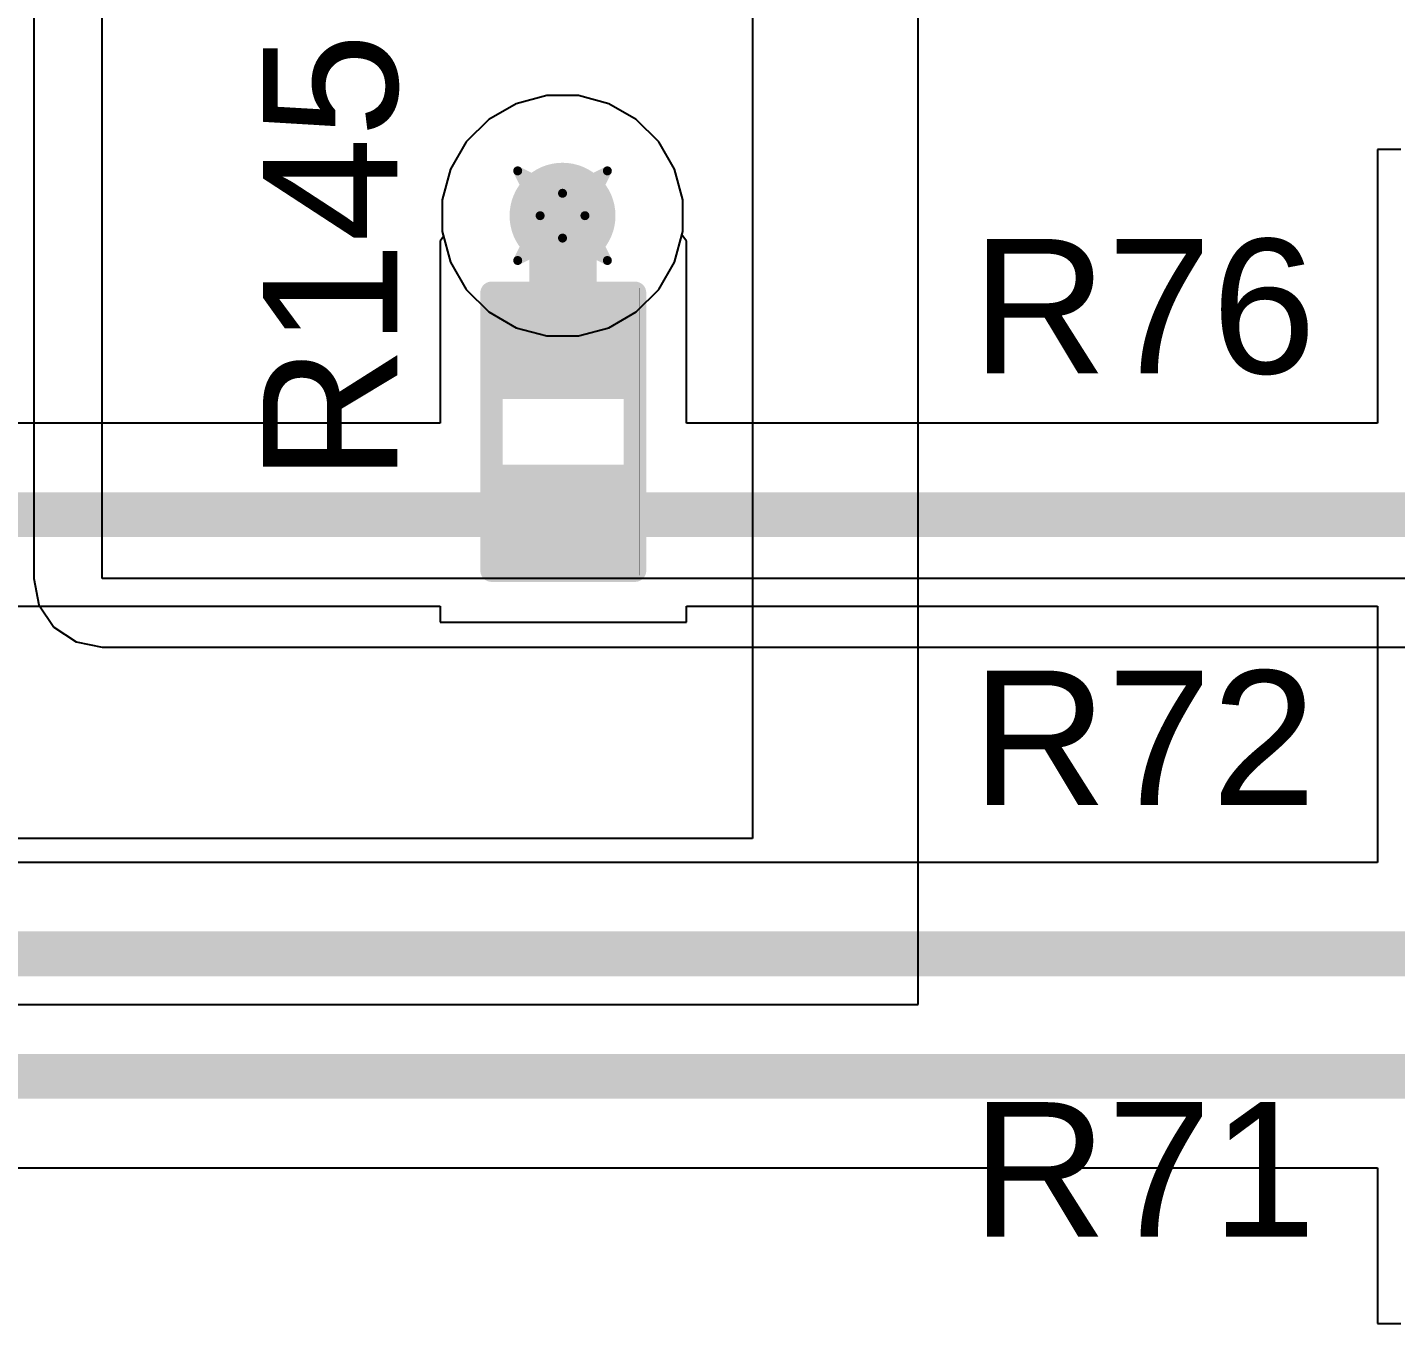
# Model space of a CAD drawing. Header units: inches. Extents: x -36 to 349, y -11 to 240.
# Drawn here: x 157.8 to 165.55, y 45.79 to 53.14 of the extents above; entities that cross this region are included whole.
import ezdxf

# ---------------------------------------------------------------- set-up
doc = ezdxf.new("R2010")
doc.units = ezdxf.units.IN
for name, color, linetype in [('Bottom Layer', 5, 'Continuous'), ('Drill Drawing', 1, 'Continuous'), ('Layer 1', 16, 'Continuous'), ('Layer 2', 76, 'Continuous'), ('Top Layer', 1, 'Continuous'), ('Top Overlay', 2, 'Continuous'), ('Top Paste', 8, 'Continuous'), ('Top Solder', 216, 'Continuous'), ('Via Holes', 16, 'Continuous')]:
    doc.layers.add(name, color=color, linetype=linetype)
doc.styles.add('Arial', font='', dxfattribs={"height": 0.2})
doc.styles.get('Arial').set_extended_font_data('Arial')

# ---------------------------------------------------------------- blocks, each defined once
blk = doc.blocks.new('R___0402_13')
at = {"layer": 'Top Layer'}
for points in [[(-0.6985, -0.3175), (-0.6985, 0.3175), (-0.2413, 0.3175), (-0.2413, -0.3175)], [(0.2413, -0.3175), (0.2413, 0.3175), (0.6985, 0.3175), (0.6985, -0.3175)]]:
    blk.add_hatch(color=1, dxfattribs=at).paths.add_polyline_path(points)
at = {"layer": 'Top Paste'}
for points in [[(-0.6985, -0.3175), (-0.6985, 0.3175), (-0.2413, 0.3175), (-0.2413, -0.3175)], [(0.2413, -0.3175), (0.2413, 0.3175), (0.6985, 0.3175), (0.6985, -0.3175)]]:
    blk.add_hatch(color=8, dxfattribs=at).paths.add_polyline_path(points)
at = {"layer": 'Top Solder'}
for points in [[(-0.7535, -0.3725), (-0.7535, 0.3725), (-0.1863, 0.3725), (-0.1863, -0.3725)], [(0.1863, -0.3725), (0.1863, 0.3725), (0.7535, 0.3725), (0.7535, -0.3725)]]:
    blk.add_hatch(color=216, dxfattribs=at).paths.add_polyline_path(points)
at = {"layer": 'Top Overlay'}
for points in [[(-0.7874, 0.4064, 0.127, 0.127, 0), (0.7874, 0.4064, 0.127, 0.127, 0)], [(-0.7874, 0.4064, 0.127, 0.127, 0), (-0.7874, -0.4064, 0.127, 0.127, 0)], [(0.7874, 0.4064, 0.127, 0.127, 0), (0.7874, -0.4064, 0.127, 0.127, 0)], [(-0.7874, -0.4064, 0.127, 0.127, 0), (0.7874, -0.4064, 0.127, 0.127, 0)], [(-0.8128, -0.4318, 0.00323, 0.00323, 0), (0.8128, -0.4318, 0.00323, 0.00323, 0)]]:
    blk.add_lwpolyline(points, format="xyseb", dxfattribs=at)
for points in [[(-0.8191, 0.4064, 0.0635, 0.0635, 1), (-0.7556, 0.4064, 0.0635, 0.0635, 1)], [(-0.8191, 0.4064, 0.0635, 0.0635, 1), (-0.7556, 0.4064, 0.0635, 0.0635, 1)], [(0.7556, 0.4064, 0.0635, 0.0635, 1), (0.8191, 0.4064, 0.0635, 0.0635, 1)], [(0.7556, 0.4064, 0.0635, 0.0635, 1), (0.8191, 0.4064, 0.0635, 0.0635, 1)], [(-0.8191, -0.4064, 0.0635, 0.0635, 1), (-0.7556, -0.4064, 0.0635, 0.0635, 1)], [(-0.8191, -0.4064, 0.0635, 0.0635, 1), (-0.7556, -0.4064, 0.0635, 0.0635, 1)], [(0.7556, -0.4064, 0.0635, 0.0635, 1), (0.8191, -0.4064, 0.0635, 0.0635, 1)], [(0.7556, -0.4064, 0.0635, 0.0635, 1), (0.8191, -0.4064, 0.0635, 0.0635, 1)], [(-0.8136, -0.4318, 0.00161, 0.00161, 1), (-0.812, -0.4318, 0.00161, 0.00161, 1)], [(0.812, -0.4318, 0.00161, 0.00161, 1), (0.8136, -0.4318, 0.00161, 0.00161, 1)]]:
    blk.add_lwpolyline(points, format="xyseb", close=True, dxfattribs=at)

msp = doc.modelspace()

# ---------------------------------------------------------------- hatches: boundary and pattern name
at = {"layer": 'Bottom Layer'}
h = msp.add_hatch(color=5, dxfattribs=at)
edge = h.paths.add_edge_path()
edge.add_arc((160.8329, 52.0692), 0.3, 0, 360)
at = {"layer": 'Layer 1'}
h = msp.add_hatch(color=16, dxfattribs=at)
edge = h.paths.add_edge_path()
edge.add_arc((160.8329, 52.0692), 0.3, 0, 360)
at = {"layer": 'Layer 2'}
h = msp.add_hatch(color=76, dxfattribs=at)
edge = h.paths.add_edge_path()
edge.add_arc((160.8329, 52.0692), 0.3, 0, 360)
at = {"layer": 'Top Layer'}
h = msp.add_hatch(color=1, dxfattribs=at)
edge = h.paths.add_edge_path()
edge.add_arc((160.8329, 52.0692), 0.3, 0, 360)
at = {"layer": 'Via Holes'}
h = msp.add_hatch(color=7, dxfattribs=at)
edge = h.paths.add_edge_path()
edge.add_arc((160.8329, 52.0692), 0.15, 0, 360)

# ---------------------------------------------------------------- linework, layer by layer
at = {"layer": 'Bottom Layer'}
for p, q in [((157.8371, 57.3532), (157.8371, 50.0126)), ((158.2256, 50.0126), (158.2256, 57.3532)), ((157.8371, 50.0126), (157.8667, 49.8639)), ((166.942, 50.0126), (158.2256, 50.0126)), ((157.8667, 49.8639), (157.9509, 49.7379)), ((157.9509, 49.7379), (158.0769, 49.6537)), ((158.0769, 49.6537), (158.2256, 49.6241)), ((158.2256, 49.6241), (166.942, 49.6241))]:
    msp.add_line(p, q, dxfattribs=at)
at = {"layer": 'Drill Drawing'}
for points in [[(160.5789, 52.3232, 0.0508, 0.0508, 0), (160.8329, 52.1962, 0.0508, 0.0508, 0)], [(160.5789, 52.3232, 0.0508, 0.0508, 0), (160.7059, 52.0692, 0.0508, 0.0508, 0)], [(160.8329, 52.1962, 0.0508, 0.0508, 0), (161.0869, 52.3232, 0.0508, 0.0508, 0)], [(160.9599, 52.0692, 0.0508, 0.0508, 0), (161.0869, 52.3232, 0.0508, 0.0508, 0)], [(160.5789, 51.8152, 0.0508, 0.0508, 0), (160.7059, 52.0692, 0.0508, 0.0508, 0)], [(160.9599, 52.0692, 0.0508, 0.0508, 0), (161.0869, 51.8152, 0.0508, 0.0508, 0)], [(160.5789, 51.8152, 0.0508, 0.0508, 0), (160.8329, 51.9422, 0.0508, 0.0508, 0)], [(160.8329, 51.9422, 0.0508, 0.0508, 0), (161.0869, 51.8152, 0.0508, 0.0508, 0)]]:
    msp.add_lwpolyline(points, format="xyseb", dxfattribs=at)
for points in [[(160.5662, 52.3232, 0.0254, 0.0254, 1), (160.5916, 52.3232, 0.0254, 0.0254, 1)], [(160.5662, 52.3232, 0.0254, 0.0254, 1), (160.5916, 52.3232, 0.0254, 0.0254, 1)], [(161.0742, 52.3232, 0.0254, 0.0254, 1), (161.0996, 52.3232, 0.0254, 0.0254, 1)], [(161.0742, 52.3232, 0.0254, 0.0254, 1), (161.0996, 52.3232, 0.0254, 0.0254, 1)], [(160.8202, 52.1962, 0.0254, 0.0254, 1), (160.8456, 52.1962, 0.0254, 0.0254, 1)], [(160.8202, 52.1962, 0.0254, 0.0254, 1), (160.8456, 52.1962, 0.0254, 0.0254, 1)], [(160.6932, 52.0692, 0.0254, 0.0254, 1), (160.7186, 52.0692, 0.0254, 0.0254, 1)], [(160.6932, 52.0692, 0.0254, 0.0254, 1), (160.7186, 52.0692, 0.0254, 0.0254, 1)], [(160.9472, 52.0692, 0.0254, 0.0254, 1), (160.9726, 52.0692, 0.0254, 0.0254, 1)], [(160.9472, 52.0692, 0.0254, 0.0254, 1), (160.9726, 52.0692, 0.0254, 0.0254, 1)], [(160.8202, 51.9422, 0.0254, 0.0254, 1), (160.8456, 51.9422, 0.0254, 0.0254, 1)], [(160.8202, 51.9422, 0.0254, 0.0254, 1), (160.8456, 51.9422, 0.0254, 0.0254, 1)], [(160.5662, 51.8152, 0.0254, 0.0254, 1), (160.5916, 51.8152, 0.0254, 0.0254, 1)], [(160.5662, 51.8152, 0.0254, 0.0254, 1), (160.5916, 51.8152, 0.0254, 0.0254, 1)], [(161.0742, 51.8152, 0.0254, 0.0254, 1), (161.0996, 51.8152, 0.0254, 0.0254, 1)], [(161.0742, 51.8152, 0.0254, 0.0254, 1), (161.0996, 51.8152, 0.0254, 0.0254, 1)]]:
    msp.add_lwpolyline(points, format="xyseb", close=True, dxfattribs=at)
at = {"layer": 'Layer 1'}
for p, q in [((160.7432, 52.7502), (160.57, 52.7037)), ((160.9225, 52.7502), (160.7432, 52.7502)), ((161.0957, 52.7037), (160.9225, 52.7502)), ((160.57, 52.7037), (160.4147, 52.6141)), ((161.251, 52.6141), (161.0957, 52.7037)), ((160.4147, 52.6141), (160.2879, 52.4873)), ((161.3778, 52.4873), (161.251, 52.6141)), ((160.2879, 52.4873), (160.1983, 52.332)), ((161.4674, 52.332), (161.3778, 52.4873)), ((160.1983, 52.332), (160.1519, 52.1588)), ((161.5139, 52.1588), (161.4674, 52.332)), ((160.1519, 52.1588), (160.1519, 51.9795)), ((161.5139, 51.9795), (161.5139, 52.1588)), ((160.1519, 51.9795), (160.1983, 51.8063)), ((161.4674, 51.8063), (161.5139, 51.9795)), ((160.1983, 51.8063), (160.2879, 51.651)), ((161.3778, 51.651), (161.4674, 51.8063)), ((160.2879, 51.651), (160.4147, 51.5242)), ((161.251, 51.5242), (161.3778, 51.651)), ((160.4147, 51.5242), (160.57, 51.4346)), ((161.0957, 51.4346), (161.251, 51.5242)), ((160.57, 51.4346), (160.7432, 51.3882)), ((160.9225, 51.3882), (161.0957, 51.4346)), ((160.7432, 51.3882), (160.9225, 51.3882))]:
    msp.add_line(p, q, dxfattribs=at)
at = {"layer": 'Layer 2'}
for p, q in [((162.8484, 47.5996), (162.8484, 61.0362)), ((161.9086, 60.0456), (161.9086, 48.5394)), ((161.9086, 48.5394), (156.3342, 48.5394)), ((157.5457, 47.5996), (162.8484, 47.5996))]:
    msp.add_line(p, q, dxfattribs=at)
at = {"layer": 'Top Layer'}
for p, q in [((160.7432, 52.7502), (160.57, 52.7037)), ((160.9225, 52.7502), (160.7432, 52.7502)), ((161.0957, 52.7037), (160.9225, 52.7502)), ((160.57, 52.7037), (160.4147, 52.6141)), ((161.251, 52.6141), (161.0957, 52.7037)), ((160.4147, 52.6141), (160.2879, 52.4873)), ((161.3778, 52.4873), (161.251, 52.6141)), ((160.2879, 52.4873), (160.1983, 52.332)), ((161.4674, 52.332), (161.3778, 52.4873)), ((165.5817, 52.445), (165.4507, 52.445)), ((165.4507, 52.445), (165.4507, 50.8928)), ((160.1983, 52.332), (160.1519, 52.1588)), ((161.5139, 52.1588), (161.4674, 52.332)), ((160.1519, 52.1588), (160.1519, 51.9795)), ((161.5139, 51.9795), (161.5139, 52.1588)), ((160.1595, 51.9512), (160.1388, 51.9243)), ((160.1519, 51.9795), (160.1595, 51.9512)), ((161.5086, 51.9598), (161.5139, 51.9795)), ((161.5358, 51.9243), (161.5086, 51.9598)), ((160.1388, 51.9243), (160.1388, 51.9243)), ((160.1388, 51.9243), (160.1388, 50.8928)), ((161.5358, 50.8928), (161.5358, 51.9243)), ((161.5358, 51.9243), (161.5358, 51.9243)), ((160.1388, 50.8928), (155.9463, 50.8928)), ((165.4507, 50.8928), (161.5358, 50.8928)), ((156.1608, 49.8569), (160.1388, 49.8569)), ((160.1388, 49.8569), (160.1388, 49.7653)), ((161.5358, 49.7653), (161.5358, 49.8569)), ((161.5358, 49.8569), (165.4507, 49.8569)), ((165.4507, 49.8569), (165.4507, 48.4036)), ((160.1388, 49.7653), (161.5358, 49.7653)), ((165.4507, 48.4036), (156.5879, 48.4036)), ((157.1717, 46.6738), (165.4507, 46.6738)), ((165.4507, 46.6738), (165.4507, 45.7902)), ((165.4507, 45.7902), (165.5817, 45.7902))]:
    msp.add_line(p, q, dxfattribs=at)
for points in [[(160.8351, 51.3169, 0.381, 0.381, 0), (160.8351, 52.0669, 0.381, 0.381, 0)], [(155.9463, 50.3749, 0.254, 0.254, 0), (160.8373, 50.3749, 0.254, 0.254, 0)], [(160.8373, 50.3749, 0.254, 0.254, 0), (166.2127, 50.3749, 0.254, 0.254, 0)], [(156.1428, 47.8857, 0.254, 0.254, 0), (166.2127, 47.8857, 0.254, 0.254, 0)], [(156.7266, 47.1917, 0.254, 0.254, 0), (165.7017, 47.1917, 0.254, 0.254, 0)]]:
    msp.add_lwpolyline(points, format="xyseb", dxfattribs=at)
for points in [[(160.7398, 52.0669, 0.1905, 0.1905, 1), (160.9303, 52.0669, 0.1905, 0.1905, 1)], [(160.7398, 51.3169, 0.1905, 0.1905, 1), (160.9303, 51.3169, 0.1905, 0.1905, 1)], [(160.7738, 50.3749, 0.127, 0.127, 1), (160.9008, 50.3749, 0.127, 0.127, 1)], [(160.7738, 50.3749, 0.127, 0.127, 1), (160.9008, 50.3749, 0.127, 0.127, 1)]]:
    msp.add_lwpolyline(points, format="xyseb", close=True, dxfattribs=at)

# ---------------------------------------------------------------- block references
at = {"rotation": 90}
msp.add_blockref('R___0402_13', (160.8373, 50.8448), dxfattribs=at)

# ---------------------------------------------------------------- texts
at = {"layer": 'Top Overlay', "style": 'Arial'}
msp.add_text('R145', height=0.762, rotation=90, dxfattribs=at).set_placement((159.8974, 50.5603))
for s, p in [('R76', (163.1496, 51.175)), ('R72', (163.1496, 48.7292)), ('R71', (163.1496, 46.2834))]:
    msp.add_text(s, height=0.762, dxfattribs=at).set_placement(p)

doc.saveas('drawing.dxf')
